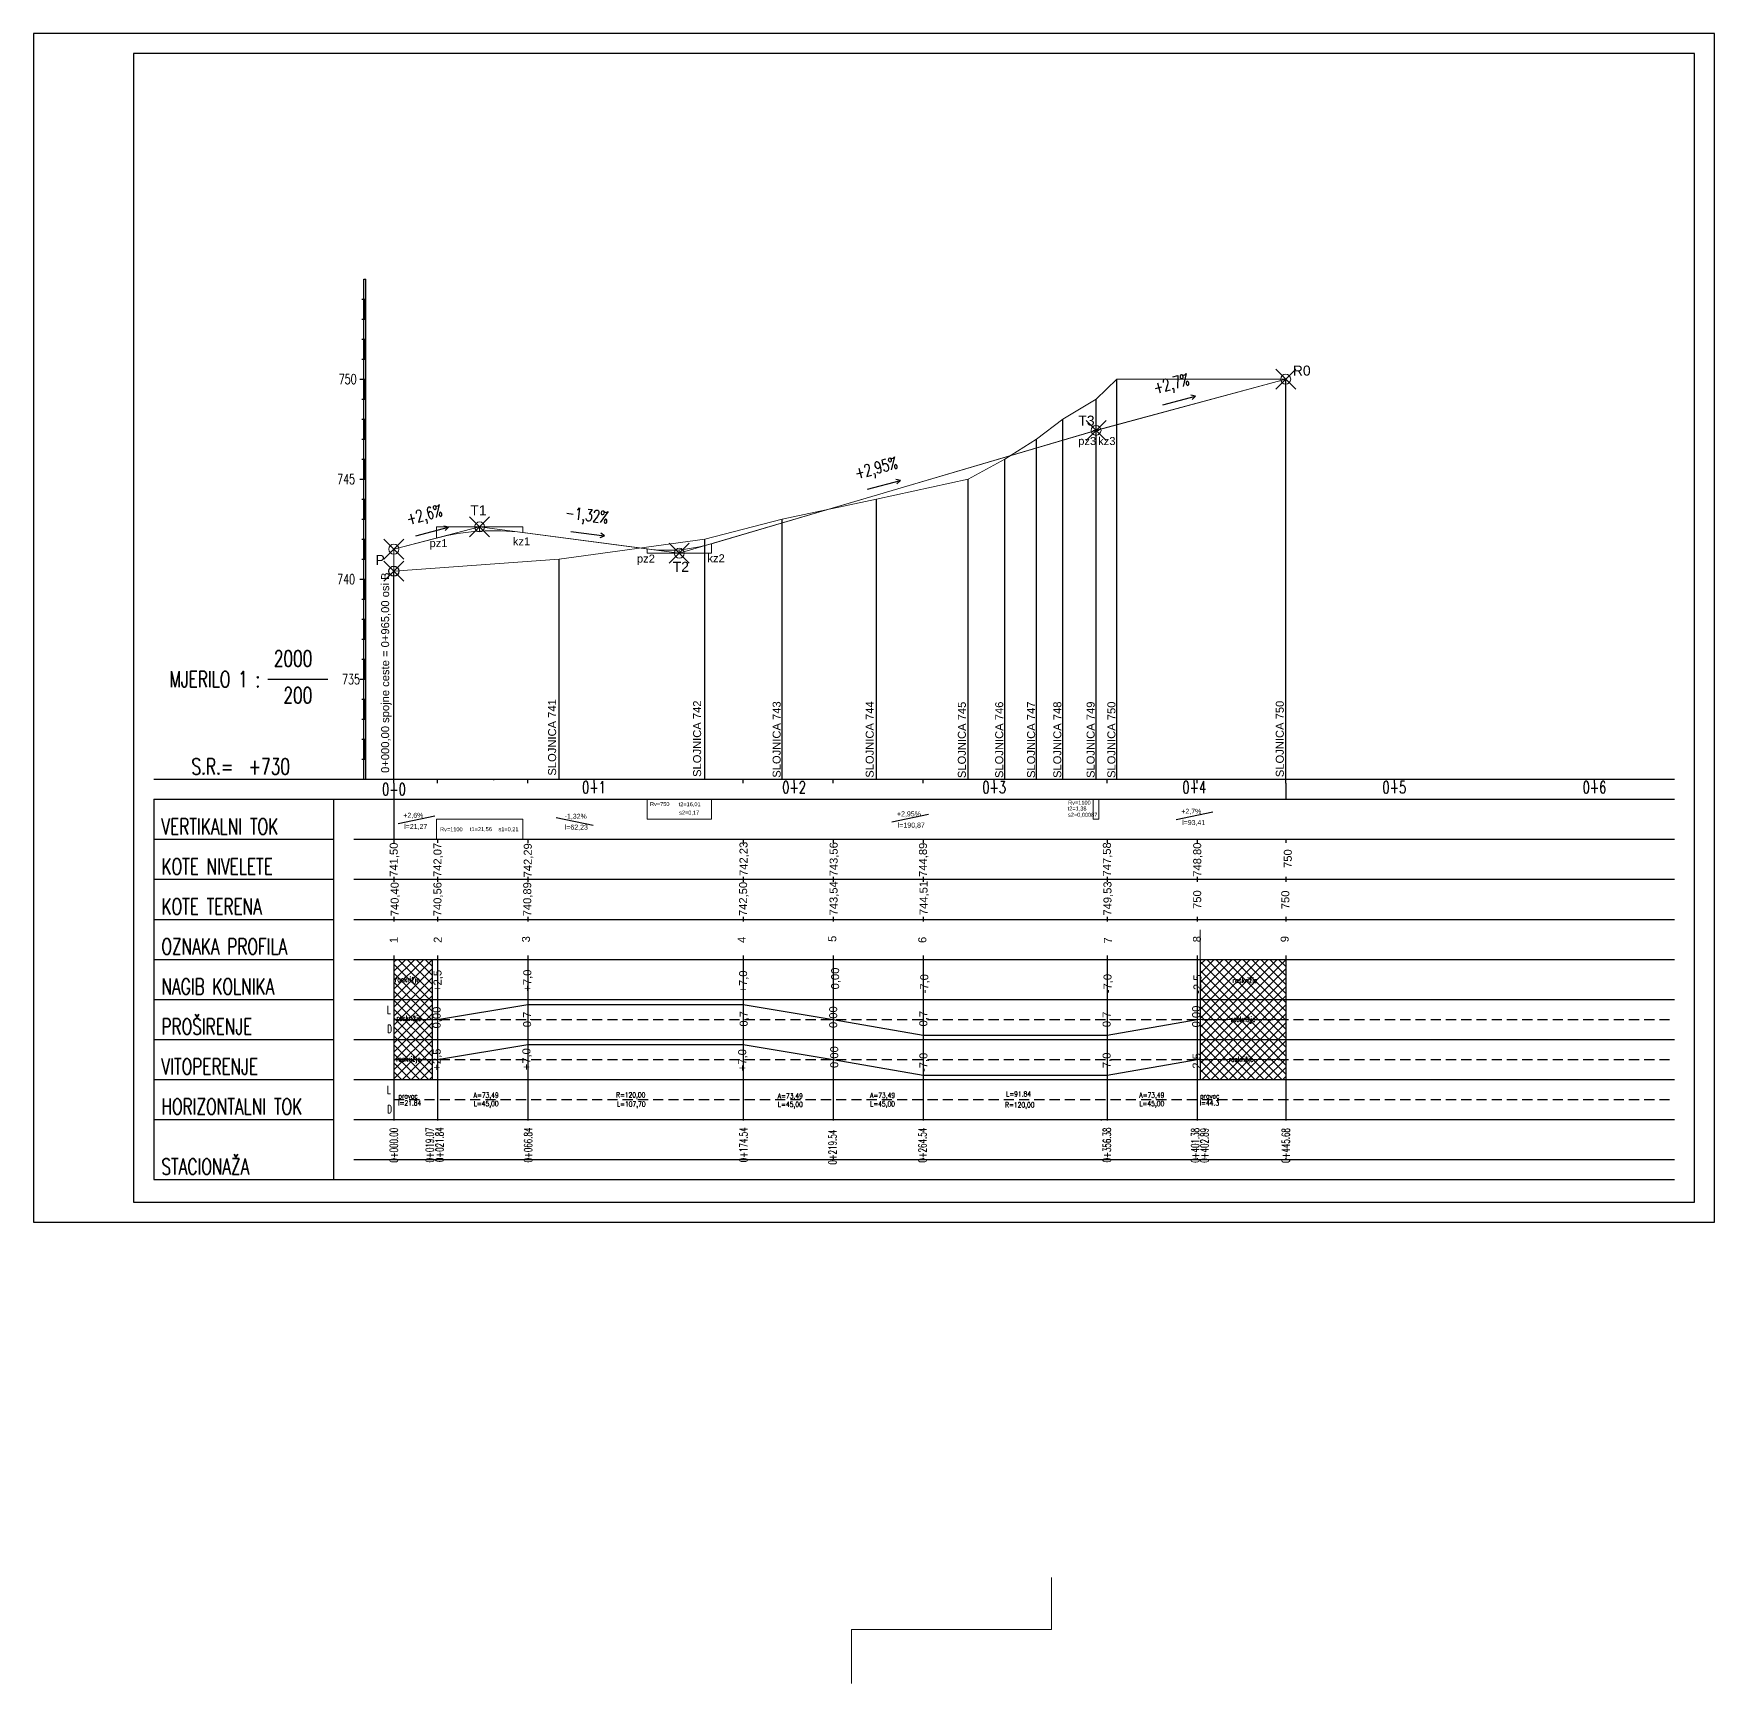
# Model space of a CAD drawing. Header units: millimetres. Extents: x 4540 to 10296, y 4496 to 8723.
# Drawn here: x 5812 to 6652, y 4496 to 5321 of the extents above; entities that cross this region are included whole.
import ezdxf
from ezdxf.enums import TextEntityAlignment as Align

# ---------------------------------------------------------------- set-up
doc = ezdxf.new("R2010")
doc.units = ezdxf.units.MM
doc.header["$PDMODE"] = 35
doc.header["$PDSIZE"] = 5
doc.linetypes.add('DASHED', pattern=[19.05, 12.7, -6.35])
for name, color, linetype in [('KOTA NIVELETE', 160, 'Continuous'), ('predložak-UZDUŽNI', 7, 'Continuous'), ('rub kolnika', 7, 'Continuous'), ('tabelarni dio', 182, 'Continuous'), ('tangentni poligon vertikalni', 1, 'Continuous')]:
    doc.layers.add(name, color=color, linetype=linetype)
doc.layers.add('kota terena', color=2, linetype='Continuous', lineweight=25)
doc.styles.add('OPIS2MM', font='romans.shx', dxfattribs={"width": 0.65, "height": 2})
doc.styles.add('OPIS4MM', font='romans.shx', dxfattribs={"width": 0.7, "height": 4})
doc.styles.get("Standard").update_dxf_attribs({"font": 'arial.ttf'})

msp = doc.modelspace()

# ---------------------------------------------------------------- hatches: boundary and pattern name
at = {"layer": 'predložak-UZDUŽNI'}
for points in [[(5978.55583, 5187.96131), (5977.55583, 5187.96131), (5977.55583, 5177.96131), (5978.55583, 5177.96131)], [(5978.55583, 5167.96131), (5977.55583, 5167.96131), (5977.55583, 5157.96131), (5978.55583, 5157.96131)], [(5978.55583, 5147.96131), (5977.55583, 5147.96131), (5977.55583, 5137.96131), (5978.55583, 5137.96131)], [(5978.55583, 5127.96131), (5977.55583, 5127.96131), (5977.55583, 5117.96131), (5978.55583, 5117.96131)], [(5978.55583, 5107.96131), (5977.55583, 5107.96131), (5977.55583, 5097.96131), (5978.55583, 5097.96131)], [(5978.55583, 5087.96131), (5977.55583, 5087.96131), (5977.55583, 5077.96131), (5978.55583, 5077.96131)], [(5978.55583, 5067.96131), (5977.55583, 5067.96131), (5977.55583, 5057.96131), (5978.55583, 5057.96131)], [(5978.55583, 5047.96131), (5977.55583, 5047.96131), (5977.55583, 5037.96131), (5978.55583, 5037.96131)], [(5978.55583, 5027.96131), (5977.55583, 5027.96131), (5977.55583, 5017.96131), (5978.55583, 5017.96131)], [(5978.55583, 5007.96131), (5977.55583, 5007.96131), (5977.55583, 4997.96131), (5978.55583, 4997.96131)], [(5978.55583, 4987.96131), (5977.55583, 4987.96131), (5977.55583, 4977.96131), (5978.55583, 4977.96131)], [(5978.55583, 4967.96131), (5977.55583, 4967.96131), (5977.55583, 4957.96131), (5978.55583, 4957.96131)]]:
    msp.add_hatch(color=256, dxfattribs=at).paths.add_polyline_path(points)
at = {"layer": 'predložak-UZDUŽNI', "lineweight": 18}
h = msp.add_hatch(dxfattribs=at)
h.set_pattern_fill('ANSI37', color=2)
h.paths.add_polyline_path([(6011.62583, 4857.96131), (5992.55583, 4857.96131), (5992.55583, 4837.96131), (6011.62583, 4837.96131)])
h.paths.add_polyline_path([(6011.62583, 4837.96131), (5992.55583, 4837.96131), (5992.55583, 4827.96131), (6011.62583, 4827.96131)])
h.paths.add_polyline_path([(6011.62583, 4827.96131), (5992.55583, 4827.96131), (5992.55583, 4817.96131), (6011.62583, 4817.96131)])
h.paths.add_polyline_path([(6011.62583, 4817.96131), (5992.55583, 4817.96131), (5992.55583, 4807.96131), (6011.62583, 4807.96131)])
h.paths.add_polyline_path([(6011.62583, 4807.96131), (5992.55583, 4807.96131), (5992.55583, 4797.96131), (6011.62583, 4797.96131)])
h.paths.add_polyline_path([(5992.53465, 4845.0296), (6004.85965, 4845.0296), (6004.85965, 4850.1296), (5992.53465, 4850.1296)], flags=9)
h.paths.add_polyline_path([(5993.30529, 4825.68682), (6005.63029, 4825.68682), (6005.63029, 4830.78682), (5993.30529, 4830.78682)], flags=9)
h.paths.add_polyline_path([(5993.06393, 4805.3115), (6005.38893, 4805.3115), (6005.38893, 4810.4115), (5993.06393, 4810.4115)], flags=9)
h = msp.add_hatch(dxfattribs=at)
h.set_pattern_fill('ANSI37', color=2)
h.paths.add_polyline_path([(6438.23583, 4857.96131), (6395.44583, 4857.96131), (6395.44583, 4837.96131), (6438.23583, 4837.96131)])
h.paths.add_polyline_path([(6438.23583, 4837.96131), (6395.44583, 4837.96131), (6395.44583, 4827.96131), (6438.23583, 4827.96131)])
h.paths.add_polyline_path([(6438.23583, 4827.96131), (6395.44583, 4827.96131), (6395.44583, 4817.96131), (6438.23583, 4817.96131)])
h.paths.add_polyline_path([(6438.23583, 4817.96131), (6395.44583, 4817.96131), (6395.44583, 4807.96131), (6438.23583, 4807.96131)])
h.paths.add_polyline_path([(6438.23583, 4807.96131), (6395.44583, 4807.96131), (6395.44583, 4797.96131), (6438.23583, 4797.96131)])
h.paths.add_polyline_path([(6398.3449, 4839.57806), (6398.3449, 4851.20698), (6390.10206, 4851.20698), (6390.10206, 4839.57806)], flags=9)
h.paths.add_polyline_path([(6411.13904, 4844.65739), (6423.46404, 4844.65739), (6423.46404, 4849.75739), (6411.13904, 4849.75739)], flags=24)
h.paths.add_polyline_path([(6397.6686, 4822.73733), (6397.6686, 4835.61318), (6389.42576, 4835.61318), (6389.42576, 4822.73733)], flags=9)
h.paths.add_polyline_path([(6410.23081, 4825.19049), (6422.55581, 4825.19049), (6422.55581, 4830.29049), (6410.23081, 4830.29049)], flags=9)
h.paths.add_polyline_path([(6397.90647, 4800.28525), (6397.90647, 4811.91417), (6389.66363, 4811.91417), (6389.66363, 4800.28525)], flags=9)
h.paths.add_polyline_path([(6409.19158, 4805.16193), (6421.51658, 4805.16193), (6421.51658, 4810.26193), (6409.19158, 4810.26193)], flags=9)

# ---------------------------------------------------------------- linework, layer by layer
at = {"layer": 'KOTA NIVELETE', "lineweight": 18}
for p, q in [((6344.82583, 5122.74061), (6438.23583, 5147.96131)), ((6151.1935, 5065.67495), (6342.06583, 5121.96106)), ((6035.3858, 5074.0971), (6035.3858, 5071.9971)), ((5992.55583, 5062.96131), (6013.8258, 5068.4915)), ((6056.9458, 5071.25766), (6119.1735, 5063.06229)), ((5992.55583, 5051.96131), (5992.55583, 5062.96131)), ((6321.24455, 4523.08965), (6321.24455, 4549.08965)), ((6221.24455, 4523.08965), (6321.24455, 4523.08965)), ((6221.24455, 4523.08965), (6221.24455, 4496.08965))]:
    msp.add_line(p, q, dxfattribs=at)
at = {"layer": 'KOTA NIVELETE'}
for p, q in [((6376.76579, 5135.12479), (6393.19688, 5139.3957)), ((6229.23936, 5092.98817), (6245.67045, 5097.25908)), ((6003.45802, 5069.64913), (6019.88911, 5073.92004)), ((6081.03011, 5071.86522), (6097.86078, 5069.64033))]:
    msp.add_line(p, q, dxfattribs=at)
for points in [[(6391.43104, 5137.75643), (6393.19688, 5139.3957), (6390.8563, 5139.96759)], [(6243.90462, 5095.61981), (6245.67045, 5097.25908), (6243.32987, 5097.83098)], [(6018.12327, 5072.28077), (6019.88911, 5073.92004), (6017.54853, 5074.49193)], [(6095.60793, 5068.78588), (6097.86078, 5069.64033), (6095.90734, 5071.05081)]]:
    msp.add_lwpolyline(points, dxfattribs=at)
at = {"layer": 'KOTA NIVELETE', "lineweight": 18}
for centre, radius, start, end in [((6377.717, 5001.01311), 126.09288, 105.12042603, 106.42364419), ((6042.3711, 4960.98491), 111.23175, 82.47087829, 104.87013345), ((6129.11482, 5138.74463), 76.33247, 262.51670574, 286.81267732)]:
    msp.add_arc(centre, radius, start, end, dxfattribs=at)
for p in [(6343.44583, 5122.36801), (6035.3858, 5074.0971), (5992.55583, 5062.96131), (6135.1835, 5060.95378)]:
    msp.add_point(p, dxfattribs=at)
at = {"layer": 'kota terena'}
for p, q in [((6353.82583, 4947.96131), (6353.82583, 5147.96131)), ((6438.23583, 4945.96131), (6438.23583, 5147.96131)), ((6343.44583, 4947.96131), (6343.44583, 5137.96131)), ((6326.79583, 4947.96131), (6326.79583, 5127.96131)), ((6313.73583, 4947.96131), (6313.73583, 5117.96131)), ((6297.82583, 4947.96131), (6297.82583, 5107.96131)), ((6279.58583, 4947.96131), (6279.58583, 5097.96131)), ((6233.72583, 4947.96131), (6233.72583, 5087.96131)), ((6186.64583, 4947.96131), (6186.64583, 5077.96131)), ((6147.88583, 4947.96131), (6147.88583, 5067.96131)), ((6075.08583, 4947.96131), (6075.08583, 5057.96131)), ((5992.55583, 4947.96131), (5992.55583, 5051.96131))]:
    msp.add_line(p, q, dxfattribs=at)
at = {"layer": 'kota terena', "lineweight": 18}
msp.add_lwpolyline([(5992.55583, 5051.96131), (6075.08583, 5057.96131), (6147.88583, 5067.96131), (6186.64583, 5077.96131), (6233.72583, 5087.96131), (6279.58583, 5097.96131), (6297.82583, 5107.96131), (6313.73583, 5117.96131), (6326.79583, 5127.96131), (6343.44583, 5137.96131), (6353.82583, 5147.96131), (6438.23583, 5147.96131)], dxfattribs=at)
msp.add_point((6438.23583, 5147.96131), dxfattribs=at)
at = {"layer": 'kota terena'}
msp.add_point((5992.55583, 5051.96131), dxfattribs=at)
at = {"layer": 'predložak-UZDUŽNI'}
for p, q in [((5977.55583, 4947.96131), (5977.55583, 5197.96131)), ((5977.55583, 5197.96131), (5978.55583, 5197.96131)), ((5978.55583, 4947.96131), (5978.55583, 5197.96131)), ((5976.55583, 5187.96131), (5978.55583, 5187.96131)), ((5976.55583, 5177.96131), (5978.55583, 5177.96131)), ((5976.55583, 5167.96131), (5978.55583, 5167.96131)), ((5976.55583, 5157.96131), (5978.55583, 5157.96131)), ((5975.55583, 5147.96131), (5978.55583, 5147.96131)), ((5976.55583, 5137.96131), (5978.55583, 5137.96131)), ((5976.55583, 5127.96131), (5978.55583, 5127.96131)), ((5976.55583, 5117.96131), (5978.55583, 5117.96131)), ((5976.55583, 5107.96131), (5978.55583, 5107.96131)), ((5975.55583, 5097.96131), (5978.55583, 5097.96131)), ((5976.55583, 5087.96131), (5978.55583, 5087.96131)), ((5976.55583, 5077.96131), (5978.55583, 5077.96131)), ((5976.55583, 5067.96131), (5978.55583, 5067.96131)), ((5976.55583, 5057.96131), (5978.55583, 5057.96131)), ((5975.55583, 5047.96131), (5978.55583, 5047.96131)), ((5976.55583, 5037.96131), (5978.55583, 5037.96131)), ((5976.55583, 5027.96131), (5978.55583, 5027.96131)), ((5976.55583, 5017.96131), (5978.55583, 5017.96131)), ((5976.55583, 5007.96131), (5978.55583, 5007.96131)), ((5929.55583, 4997.96131), (5959.55583, 4997.96131)), ((5975.55583, 4997.96131), (5978.55583, 4997.96131)), ((5976.55583, 4987.96131), (5978.55583, 4987.96131)), ((5976.55583, 4977.96131), (5978.55583, 4977.96131)), ((5976.55583, 4967.96131), (5978.55583, 4967.96131)), ((5976.55583, 4957.96131), (5978.55583, 4957.96131)), ((5872.55583, 4947.96131), (6632.55583, 4947.96131)), ((5992.55583, 4945.96131), (5992.55583, 4947.96131)), ((6014.39583, 4945.96131), (6014.39583, 4947.96131)), ((6042.55583, 4947.46131), (6042.55583, 4947.96131)), ((6059.39583, 4945.96131), (6059.39583, 4947.96131)), ((6092.55583, 4947.46131), (6092.55583, 4947.96131)), ((6092.55583, 4945.96131), (6092.55583, 4947.96131)), ((6167.09583, 4945.96131), (6167.09583, 4947.96131)), ((6192.55583, 4945.96131), (6192.55583, 4947.96131)), ((6212.09583, 4945.96131), (6212.09583, 4947.96131)), ((6257.09583, 4945.96131), (6257.09583, 4947.96131)), ((6292.55583, 4945.96131), (6292.55583, 4947.96131)), ((6348.93583, 4945.96131), (6348.93583, 4947.96131)), ((6392.55583, 4945.96131), (6392.55583, 4947.96131)), ((6393.93583, 4945.96131), (6393.93583, 4947.96131)), ((6438.23583, 4945.96131), (6438.23583, 4947.96131)), ((6492.55583, 4945.96131), (6492.55583, 4947.96131)), ((6592.55583, 4945.96131), (6592.55583, 4947.96131)), ((5872.55583, 4937.96131), (6632.55583, 4937.96131)), ((5872.55583, 4937.96131), (5872.55583, 4747.96131)), ((5962.55583, 4747.96131), (5962.55583, 4937.96131)), ((6401.88505, 4931.59104), (6383.50228, 4927.75839)), ((6013.07898, 4929.60424), (5994.69621, 4925.77159)), ((6092.04735, 4924.80466), (6073.66458, 4928.76868)), ((6259.80002, 4930.31668), (6241.41725, 4926.48403)), ((5872.55583, 4917.96131), (5962.55583, 4917.96131)), ((5972.55583, 4917.96131), (6632.55583, 4917.96131)), ((6014.39583, 4917.96131), (6014.39583, 4916.24491)), ((6059.39583, 4917.96131), (6059.39583, 4916.24491)), ((6167.09583, 4917.96131), (6167.09583, 4916.24491)), ((6212.09583, 4917.96131), (6212.09583, 4916.24491)), ((6257.09583, 4917.96131), (6257.09583, 4916.24491)), ((6348.93583, 4917.96131), (6348.93583, 4916.24491)), ((6393.93583, 4917.96131), (6393.93583, 4916.24491)), ((6438.23583, 4917.96131), (6438.23583, 4916.24491)), ((5872.55583, 4897.96131), (5962.55583, 4897.96131)), ((5972.55583, 4897.96131), (6632.55583, 4897.96131)), ((5992.55583, 4899.16853), (5992.55583, 4896.77521)), ((6014.39583, 4899.16853), (6014.39583, 4896.77521)), ((6059.39583, 4899.16853), (6059.39583, 4896.77521)), ((6167.09583, 4899.16853), (6167.09583, 4896.77521)), ((6212.09583, 4899.16853), (6212.09583, 4896.77521)), ((6257.09583, 4899.16853), (6257.09583, 4896.77521)), ((6348.93583, 4899.16853), (6348.93583, 4896.77521)), ((6393.93583, 4899.16853), (6393.93583, 4896.77521)), ((6438.23583, 4899.16853), (6438.23583, 4896.77521)), ((5872.55583, 4877.96131), (5962.55583, 4877.96131)), ((5972.55583, 4877.96131), (6632.55583, 4877.96131)), ((5992.55583, 4879.20441), (5992.55583, 4876.81108)), ((6014.39583, 4879.20441), (6014.39583, 4876.81108)), ((6059.39583, 4879.20441), (6059.39583, 4876.81108)), ((6167.09583, 4879.20441), (6167.09583, 4876.81108)), ((6212.09583, 4879.20441), (6212.09583, 4876.81108)), ((6257.09583, 4879.20441), (6257.09583, 4876.81108)), ((6348.93583, 4879.20441), (6348.93583, 4876.81108)), ((6393.93583, 4879.20441), (6393.93583, 4876.81108)), ((6438.23583, 4879.20441), (6438.23583, 4876.81108)), ((5872.55583, 4857.96131), (5962.55583, 4857.96131)), ((5972.55583, 4857.96131), (6632.55583, 4857.96131)), ((5992.55583, 4859.88323), (5992.55583, 4777.96131)), ((5992.55583, 4859.37844), (5992.55583, 4777.45652)), ((6011.62583, 4857.96131), (6011.62583, 4797.96131)), ((6014.39583, 4859.88323), (6014.39583, 4777.96131)), ((6014.39583, 4859.37844), (6014.39583, 4777.45652)), ((6059.39583, 4859.88323), (6059.39583, 4777.96131)), ((6059.39583, 4859.37844), (6059.39583, 4777.45652)), ((6167.09583, 4859.88323), (6167.09583, 4777.96131)), ((6167.09583, 4859.37844), (6167.09583, 4777.45652)), ((6212.09583, 4859.88323), (6212.09583, 4777.96131)), ((6212.09583, 4859.37844), (6212.09583, 4777.45652)), ((6257.09583, 4859.88323), (6257.09583, 4777.96131)), ((6257.09583, 4859.37844), (6257.09583, 4777.45652)), ((6348.93583, 4859.88323), (6348.93583, 4777.96131)), ((6348.93583, 4859.37844), (6348.93583, 4777.45652)), ((6393.93583, 4859.88323), (6393.93583, 4777.96131)), ((6393.93583, 4859.37844), (6393.93583, 4777.45652)), ((6395.44583, 4857.96131), (6395.44583, 4797.96131)), ((6438.23583, 4859.88323), (6438.23583, 4777.96131)), ((6438.23583, 4859.37844), (6438.23583, 4777.45652)), ((5872.55583, 4837.96131), (5962.55583, 4837.96131)), ((5972.55583, 4837.96131), (6632.55583, 4837.96131)), ((5872.55583, 4817.96131), (5962.55583, 4817.96131)), ((5972.55583, 4817.96131), (6632.55583, 4817.96131)), ((5872.55583, 4797.96131), (5962.55583, 4797.96131)), ((5972.55583, 4797.96131), (6632.55583, 4797.96131)), ((5872.55583, 4777.96131), (5962.55583, 4777.96131)), ((5972.55583, 4777.96131), (6632.55583, 4777.96131)), ((6346.04583, 4777.96131), (6346.04583, 4777.45652)), ((5972.55583, 4757.96131), (6632.55583, 4757.96131)), ((5992.55583, 4758.5695), (5992.55583, 4757.96131)), ((6014.39583, 4758.5695), (6014.39583, 4757.96131)), ((6059.39583, 4758.5695), (6059.39583, 4757.96131)), ((6167.09583, 4758.5695), (6167.09583, 4757.96131)), ((6212.09583, 4758.5695), (6212.09583, 4757.96131)), ((6257.09583, 4758.5695), (6257.09583, 4757.96131)), ((6348.93583, 4758.5695), (6348.93583, 4757.96131)), ((6393.93583, 4758.5695), (6393.93583, 4757.96131)), ((6438.23583, 4758.5695), (6438.23583, 4757.96131)), ((5872.55583, 4747.96131), (6632.55583, 4747.96131)), ((5872.55583, 4747.96131), (5962.55583, 4747.96131))]:
    msp.add_line(p, q, dxfattribs=at)
at = {"layer": 'predložak-UZDUŽNI', "lineweight": 18}
for p, q in [((6119.1735, 4927.96131), (6119.1735, 4937.96131)), ((6151.1935, 4937.96131), (6151.1935, 4927.96131)), ((6342.06583, 4927.96131), (6342.06583, 4937.96131)), ((6344.82583, 4937.96131), (6344.82583, 4927.96131)), ((6013.8258, 4917.96131), (6013.8258, 4927.96131)), ((6013.8258, 4927.96131), (6056.9458, 4927.96131)), ((6056.9458, 4927.96131), (6056.9458, 4917.96131)), ((6151.1935, 4927.96131), (6119.1735, 4927.96131)), ((6344.82583, 4927.96131), (6342.06583, 4927.96131)), ((6393.93583, 4827.96131), (6438.23583, 4827.96131)), ((6393.93583, 4807.96131), (6438.23583, 4807.96131))]:
    msp.add_line(p, q, dxfattribs=at)
at = {"layer": 'predložak-UZDUŽNI', "linetype": 'DASHED', "ltscale": 0.4}
for p, q in [((5992.55583, 4827.96131), (6632.55583, 4827.96131)), ((5992.55583, 4807.96131), (6632.55583, 4807.96131)), ((5992.55583, 4787.96131), (6632.55583, 4787.96131))]:
    msp.add_line(p, q, dxfattribs=at)
at = {"layer": 'predložak-UZDUŽNI', "lineweight": 18}
msp.add_lwpolyline([(5992.55583, 4857.96131), (6395.44583, 4857.96131), (6395.44583, 4872.74614)], dxfattribs=at)
at = {"layer": 'predložak-UZDUŽNI'}
for points in [[(5992.55583, 4827.96131), (6014.39583, 4827.96131), (6059.39583, 4835.33905), (6167.09583, 4835.33905), (6212.09583, 4827.96131)], [(6212.09583, 4827.96131), (6257.09583, 4820.07541), (6348.93583, 4820.07541), (6393.93583, 4827.96131)], [(5992.55583, 4807.96131), (6014.39583, 4807.96131), (6059.39583, 4815.33905), (6167.09583, 4815.33905), (6212.09583, 4807.96131)], [(6212.09583, 4807.96131), (6257.09583, 4800.07541), (6348.93583, 4800.07541), (6393.93583, 4807.96131)]]:
    msp.add_lwpolyline(points, dxfattribs=at)
at = {"layer": 'rub kolnika', "lineweight": 18}
for q in [(6147.88583, 4947.96131), (6279.58583, 4947.96131), (6297.82583, 4947.96131), (6233.72583, 4947.96131), (6343.44583, 4947.96131), (6326.79583, 4947.96131), (6438.23583, 4947.96131)]:
    msp.add_line((5992.55583, 4947.96131), q, dxfattribs=at)
at = {"layer": 'rub kolnika'}
for p, q in [((5992.55583, 4945.96131), (5992.55583, 4916.24491)), ((6438.23583, 4945.96131), (6438.23583, 4937.96131))]:
    msp.add_line(p, q, dxfattribs=at)
at = {"layer": 'rub kolnika', "lineweight": 18}
msp.add_lwpolyline([(5992.55583, 4947.96131), (6075.08583, 4947.96131)], dxfattribs=at)
at = {"layer": 'tabelarni dio'}
for p, q in [((6652.48139, 5320.65223), (5812.48139, 5320.65223)), ((5812.48139, 5320.65223), (5812.48139, 4726.65223)), ((6652.48139, 4726.65223), (6652.48139, 5320.65223)), ((6642.48139, 5310.65223), (5862.48139, 5310.65223)), ((5862.48139, 5310.65223), (5862.48139, 4736.65223)), ((6642.48139, 4736.65223), (6642.48139, 5310.65223)), ((5862.48139, 4736.65223), (6642.48139, 4736.65223)), ((5812.48139, 4726.65223), (6652.48139, 4726.65223))]:
    msp.add_line(p, q, dxfattribs=at)
at = {"layer": 'tangentni poligon vertikalni', "lineweight": 18}
for p, q in [((6343.44583, 5122.36801), (6438.23583, 5147.96131)), ((6343.44583, 5122.36801), (6135.1835, 5060.95378)), ((6343.44583, 5122.36801), (6342.06583, 5122.36801)), ((6342.06583, 5122.36801), (6342.06583, 5121.96106)), ((6343.44583, 5122.36801), (6344.82583, 5122.36801)), ((6343.44583, 5122.36801), (6343.44583, 5122.35931)), ((6344.82583, 5122.36801), (6344.82583, 5122.74061)), ((6035.3858, 5074.0971), (5992.55583, 5062.96131)), ((6035.3858, 5074.0971), (6013.8258, 5074.0971)), ((6013.8258, 5074.0971), (6013.8258, 5068.4915)), ((6035.3858, 5074.0971), (6135.1835, 5060.95378)), ((6035.3858, 5074.0971), (6056.9458, 5074.0971)), ((6056.9458, 5074.0971), (6056.9458, 5071.25766)), ((6151.1935, 5060.95378), (6151.1935, 5065.67495)), ((6119.1735, 5060.95378), (6119.1735, 5063.06229)), ((6135.1835, 5060.95378), (6119.1735, 5060.95378)), ((6135.1835, 5060.95378), (6135.1835, 5062.65378)), ((6135.1835, 5060.95378), (6151.1935, 5060.95378))]:
    msp.add_line(p, q, dxfattribs=at)

# ---------------------------------------------------------------- texts
at = {"layer": 'KOTA NIVELETE', "linetype": 'Continuous', "style": 'OPIS4MM', "width": 0.7}
for s, rotation, p in [('+2,7%%%', 14.97337039, (6380.32595, 5148.66794)), ('+2,95%%%', 14.97337039, (6232.79952, 5106.53132)), ('+2,6%%%', 14.97337039, (6007.01818, 5083.19228)), ('-1,32%%%', 352.87257225, (6089.42411, 5083.0738))]:
    msp.add_text(s, height=6, rotation=rotation, dxfattribs=at).set_placement(p, align=Align.TOP_CENTER)
at = {"layer": 'KOTA NIVELETE', "lineweight": 18, "char_height": 5, "attachment_point": 1}
for s, insert in [('{\\fArial|b0|i0|c238|p34;T3}', (6334.57397, 5129.72475)), ('{\\fArial|b0|i0|c238|p34;T1}', (6030.69472, 5084.8821)), ('{\\fArial|b0|i0|c238|p34;T2}', (6131.84705, 5056.64693))]:
    msp.add_mtext_dynamic_manual_height_columns(s, width=11.3625975, gutter_width=12.5, heights=[0], dxfattribs=dict(at, insert=insert))
at = {"layer": 'kota terena', "lineweight": 18, "char_height": 5, "attachment_point": 1}
for s, heights, insert in [('{\\fArial|b0|i0|c238|p34;R0}', [5.10573], (6441.79122, 5154.73092)), ('{\\fArial|b0|i0|c238|p34;P}', [0], (5983.31249, 5060.09861))]:
    msp.add_mtext_dynamic_manual_height_columns(s, width=15.8900909, gutter_width=12.5, heights=heights, dxfattribs=dict(at, insert=insert))
at = {"layer": 'kota terena', "char_height": 4, "attachment_point": 1, "rotation": 90}
for s, insert in [('{\\fArial|b0|i0|c238|p34;0+000,00 spojne ceste = 0+965,00 osi B}', (5986.1671, 4951.13952)), ('{\\fArial|b0|i0|c238|p34;SLOJNICA 741}', (6069.60687, 4949.80662)), ('{\\fArial|b0|i0|c238|p34;SLOJNICA 742}', (6142.07996, 4949.14774)), ('{\\fArial|b0|i0|c238|p34;SLOJNICA 743}', (6181.82139, 4948.7383)), ('{\\fArial|b0|i0|c238|p34;SLOJNICA 744}', (6228.34043, 4948.73575)), ('{\\fArial|b0|i0|c238|p34;SLOJNICA 745}', (6274.38125, 4948.55187)), ('{\\fArial|b0|i0|c238|p34;SLOJNICA 746}', (6293.05945, 4948.59207)), ('{\\fArial|b0|i0|c238|p34;SLOJNICA 747}', (6309.00053, 4948.62469)), ('{\\fArial|b0|i0|c238|p34;SLOJNICA 748}', (6322.09768, 4948.62367)), ('{\\fArial|b0|i0|c238|p34;SLOJNICA 749}', (6338.74768, 4948.62367)), ('{\\fArial|b0|i0|c238|p34;SLOJNICA 750}', (6349.12768, 4948.62367)), ('{\\fArial|b0|i0|c238|p34;SLOJNICA 750}', (6433.28314, 4949.02509))]:
    msp.add_mtext_dynamic_manual_height_columns(s, width=120.5797678, gutter_width=12.5, heights=[0], dxfattribs=dict(at, insert=insert))
at = {"layer": 'predložak-UZDUŽNI', "style": 'OPIS4MM', "width": 0.7}
for s, height, p in [('750', 5, (5973.94959, 5147.96131)), ('745 ', 5, (5975.55583, 5097.96131)), ('740 ', 5, (5975.55583, 5047.96131)), (' MJERILO 1 : ', 8, (5929.55583, 4997.96131)), ('735', 5, (5975.55583, 4997.96131))]:
    msp.add_text(s, height=height, dxfattribs=at).set_placement(p, align=Align.MIDDLE_RIGHT)
msp.add_text('2000', height=8, dxfattribs=at).set_placement((5951.74011, 5001.96131), align=Align.BOTTOM_RIGHT)
msp.add_text('200', height=8, dxfattribs=at).set_placement((5951.74011, 4993.96131), align=Align.TOP_RIGHT)
for s, p in [(' S.R.=  +730', (5887.55583, 4947.96131)), (' VERTIKALNI TOK', (5872.55583, 4917.96131)), (' KOTE NIVELETE', (5872.55583, 4897.96131)), (' KOTE TERENA', (5872.55583, 4877.96131)), (' OZNAKA PROFILA', (5872.55583, 4857.96131)), (' NAGIB KOLNIKA', (5872.55583, 4837.96131)), (' PROŠIRENJE', (5872.55583, 4817.96131)), (' VITOPERENJE', (5872.55583, 4797.96131)), (' HORIZONTALNI TOK', (5872.55583, 4777.96131)), (' STACIONAŽA', (5872.55583, 4747.96131))]:
    msp.add_text(s, height=8, dxfattribs=at).set_placement(p, align=Align.BOTTOM_LEFT)
for s, p in [('0+0', (5992.55583, 4945.96131)), ('0+1', (6092.55583, 4946.96131)), ('0+2', (6192.55583, 4946.96131)), ('0+3', (6292.55583, 4946.96131)), ('0+4', (6392.55583, 4946.96131)), ('0+5', (6492.55583, 4946.96131)), ('0+6', (6592.55583, 4946.96131))]:
    msp.add_text(s, height=6, dxfattribs=at).set_placement(p, align=Align.TOP_CENTER)
at = {"layer": 'predložak-UZDUŽNI', "linetype": 'Continuous', "style": 'OPIS4MM', "width": 0.7}
for s, p in [('raskrižje', (5993.04465, 4845.8796)), ('raskrižje', (6411.64904, 4845.50739)), ('raskrižje', (5993.81529, 4826.53682)), ('raskrižje', (6410.74081, 4826.04049)), ('raskrižje', (5993.57393, 4806.1615)), ('raskrižje', (6409.70158, 4806.01193)), ('pravac', (5994.78133, 4787.602)), ('A=73,49', (6032.37583, 4788.04117)), ('R=120,00', (6103.55345, 4788.17156)), ('A=73,49', (6184.39765, 4787.65531)), ('A=73,49', (6230.48191, 4787.92195)), ('L=91.84', (6298.51914, 4788.62226)), ('A=73,49', (6365.05365, 4788.05911)), ('pravac', (6395.39479, 4787.6074)), ('l=21.84', (5994.62653, 4784.156)), ('L=45,00', (6032.4255, 4783.81057)), ('L=107,70', (6104.0172, 4783.58335)), ('L=45,00', (6184.44732, 4783.42472)), ('L=45,00', (6230.53158, 4783.69136)), ('R=120,00', (6297.98523, 4783.20018)), ('L=45,00', (6365.10332, 4783.82852)), ('l=44.3', (6395.23999, 4784.1614))]:
    msp.add_text(s, height=2.55, dxfattribs=at).set_placement(p, align=Align.BOTTOM_LEFT)
at = {"layer": 'predložak-UZDUŽNI', "style": 'OPIS2MM', "width": 0.65}
for s, p in [('L', (5989.13771, 4832.81013)), ('D', (5989.23954, 4823.1703)), ('L', (5989.13771, 4792.71893)), ('D', (5989.23954, 4783.07911))]:
    msp.add_text(s, height=4, dxfattribs=at).set_placement(p, align=Align.MIDDLE_LEFT)
for s, p in [('   0+000.00', (5992.55583, 4750.54327)), ('   0+019.07', (6010.4603, 4750.68102)), ('   0+021.84', (6015.39165, 4750.79393)), ('   0+066.84', (6059.60995, 4750.66067)), ('   0+174.54', (6167.26492, 4750.71751)), ('   0+219.54', (6211.78987, 4749.5629)), ('   0+264.54', (6256.68998, 4750.55897)), ('   0+356.38', (6348.92586, 4750.68707)), ('   0+401.38', (6393.03696, 4750.51254)), ('   0+402.89', (6397.60762, 4750.5177)), ('   0+445.68', (6438.23762, 4750.40665))]:
    msp.add_text(s, height=4, rotation=90, dxfattribs=at).set_placement(p, align=Align.MIDDLE_LEFT)
at = {"layer": 'predložak-UZDUŽNI', "attachment_point": 1}
for s, width, insert, char_height in [('+{\\fArial|b0|i0|c238|p34;2,6}%', 7.2540223, (5997.26513, 4931.20925), 2.5), ('{\\fArial|b0|i0|c238|p34;Rv=750}', 8.6882359, (6120.55064, 4936.57529), 2), ('{\\fArial|b0|i0|c238|p34;t2=16,01}', 14.2105072, (6134.87086, 4936.51666), 2), ('{\\fArial|b0|i0|c238|p34;s2=0,17}', 21.1316896, (6135.0875, 4932.27607), 2), ('+{\\fArial|b0|i0|c238|p34;2,95}%', 7.2540223, (6243.98616, 4931.9217), 2.5), ('{\\fArial|b0|i0|c238|p34;t2=1,38}', 14.2105072, (6329.28673, 4934.36357), 2), ('{\\fArial|b0|i0|c238|p34;s2=0,00087}', 21.1316896, (6329.43507, 4931.21494), 2), ('{\\fArial|b0|i0|c238|p34;Rv=1100}', 8.6882359, (6329.51292, 4937.28861), 2), ('+{\\fArial|b0|i0|c238|p34;2,7}%', 7.2540223, (6386.07119, 4933.19606), 2.5), ('l={\\fArial|b0|i0|c238|p34;21,27}', 8.1834953, (5997.67262, 4925.60484), 2.5), ('{\\fArial|b0|i0|c238|p34;Rv=1100}', 8.6882359, (6015.62389, 4923.95339), 2), ('{\\fArial|b0|i0|c238|p34;t1=21,56}', 14.2105072, (6030.56029, 4924.04253), 2), ('{\\fArial|b0|i0|c238|p34;s1=0,21}', 21.1316896, (6044.80817, 4924.00161), 2), ('{\\fArial|b0|i0|c238|p34;-1,32}%', 7.2540223, (6077.87361, 4930.72311), 2.5), ('l={\\fArial|b0|i0|c238|p34;62,23}', 8.1834953, (6077.93984, 4925.28346), 2.5), ('l={\\fArial|b0|i0|c238|p34;190,87}', 8.1834953, (6244.39366, 4926.31728), 2.5), ('l={\\fArial|b0|i0|c238|p34;93,41}', 8.1834953, (6386.47868, 4927.59164), 2.5)]:
    msp.add_mtext_dynamic_manual_height_columns(s, width=width, gutter_width=12.5, heights=[0], dxfattribs=dict(at, insert=insert, char_height=char_height))
at = {"layer": 'predložak-UZDUŽNI', "char_height": 4, "attachment_point": 1, "rotation": 90}
for s, insert in [('{\\fArial|b0|i0|c238|p34;741,50}', (5990.44374, 4899.24032)), ('{\\fArial|b0|i0|c238|p34;742,07}', (6012.32837, 4899.11448)), ('{\\fArial|b0|i0|c238|p34;742,29}', (6057.44092, 4898.91951)), ('{\\fArial|b0|i0|c238|p34;742,23}', (6165.26244, 4899.64595)), ('{\\fArial|b0|i0|c238|p34;743,56}', (6210.30682, 4899.42581)), ('{\\fArial|b0|i0|c238|p34;744,89}', (6254.95512, 4899.19301)), ('{\\fArial|b0|i0|c238|p34;747,58}', (6346.85692, 4899.37161)), ('{\\fArial|b0|i0|c238|p34;748,80}', (6392.0058, 4899.25165)), ('{\\fArial|b0|i0|c238|p34;750}', (6437.27272, 4903.65335)), ('{\\fArial|b0|i0|c238|p34;740,40}', (5990.92747, 4879.49978)), ('{\\fArial|b0|i0|c238|p34;740,56}', (6012.32166, 4879.50453)), ('{\\fArial|b0|i0|c238|p34;740,89}', (6057.17467, 4879.44667)), ('{\\fArial|b0|i0|c238|p34;742,50}', (6165.0558, 4879.60482)), ('{\\fArial|b0|i0|c238|p34;743,54}', (6210.25855, 4879.90285)), ('{\\fArial|b0|i0|c238|p34;744,51}', (6255.2226, 4880.06824)), ('{\\fArial|b0|i0|c238|p34;749,53}', (6347.16564, 4879.83074)), ('{\\fArial|b0|i0|c238|p34;750}', (6392.01003, 4883.15536)), ('{\\fArial|b0|i0|c238|p34;750}', (6436.03908, 4883.03534)), ('\\pxt2;{\\fArial|b0|i0|c238|p34;1}', (5990.50265, 4866.08827)), ('\\pxt2;{\\fArial|b0|i0|c238|p34;2}', (6012.4612, 4866.17165)), ('\\pxt2;{\\fArial|b0|i0|c238|p34;3}', (6056.54029, 4866.46109)), ('\\pxt2;{\\fArial|b0|i0|c238|p34;4}', (6164.41092, 4866.14595)), ('\\pxt2;{\\fArial|b0|i0|c238|p34;5}', (6209.63976, 4866.68359)), ('\\pxt2;{\\fArial|b0|i0|c238|p34;6}', (6254.62533, 4866.12061)), ('\\pxt2;{\\fArial|b0|i0|c238|p34;7}', (6347.3689, 4865.88481)), ('\\pxt2;{\\fArial|b0|i0|c238|p34;8}', (6391.88404, 4866.51626)), ('\\pxt2;{\\fArial|b0|i0|c238|p34;9}', (6435.6986, 4866.54198)), ('{\\fArial|b0|i0|c238|p34;+2,5}', (6012.33974, 4841.64902)), ('\\pxt2;{\\fArial|b0|i0|c238|p34;+7,0}', (6057.20184, 4841.82347)), ('{\\fArial|b0|i0|c238|p34;+7,0}', (6165.05453, 4841.37069)), ('{\\fArial|b0|i0|c238|p34;0,00}', (6211.04977, 4842.9659)), ('{\\fArial|b0|i0|c238|p34;-7,0}', (6255.60582, 4840.96405)), ('{\\fArial|b0|i0|c238|p34;-7,0}', (6347.18523, 4841.04264)), ('{\\fArial|b0|i0|c238|p34;-2,5}', (6392.14436, 4840.75542)), ('\\pxt2;{\\fArial|b0|i0|c238|p34;0,00}', (6011.88513, 4823.44034)), ('\\pxt2;{\\fArial|b0|i0|c238|p34;0,7}', (6057.11605, 4824.0281)), ('\\pxt2;{\\fArial|b0|i0|c238|p34;0,7}', (6165.33096, 4824.34231)), ('\\pxt2;{\\fArial|b0|i0|c238|p34;0,00}', (6210.08239, 4823.63509)), ('\\pxt2;{\\fArial|b0|i0|c238|p34;0,7}', (6255.14098, 4824.42611)), ('\\pxt2;{\\fArial|b0|i0|c238|p34;0,7}', (6346.73832, 4824.06108)), ('\\pxt2;{\\fArial|b0|i0|c238|p34;0,00}', (6391.46806, 4823.96926)), ('\\pxt2;{\\fArial|b0|i0|c238|p34;+7,0}', (6056.76342, 4802.53066)), ('{\\fArial|b0|i0|c238|p34;0,00}', (6210.61134, 4803.67309)), ('{\\fArial|b0|i0|c238|p34;+2,5}', (6011.90131, 4802.35621)), ('{\\fArial|b0|i0|c238|p34;+7,0}', (6164.6161, 4802.07788)), ('{\\fArial|b0|i0|c238|p34;-7,0}', (6255.16739, 4801.67124)), ('{\\fArial|b0|i0|c238|p34;-7,0}', (6346.7468, 4801.74983)), ('{\\fArial|b0|i0|c238|p34;-2,5}', (6391.70593, 4801.46261))]:
    msp.add_mtext_dynamic_manual_height_columns(s, width=16.724009, gutter_width=12.5, heights=[0], dxfattribs=dict(at, insert=insert))
at = {"layer": 'tangentni poligon vertikalni', "lineweight": 18, "char_height": 4, "attachment_point": 1}
for s, insert in [('{\\fArial|b0|i0|c238|p34;pz3}', (6334.52613, 5119.04644)), ('{\\fArial|b0|i0|c238|p34;kz3}', (6344.48214, 5119.03292)), ('{\\fArial|b0|i0|c238|p34;pz1}', (6010.33292, 5068.00258)), ('{\\fArial|b0|i0|c238|p34;kz1}', (6051.98389, 5068.88134)), ('{\\fArial|b0|i0|c238|p34;pz2}', (6113.98751, 5060.26404)), ('{\\fArial|b0|i0|c238|p34;kz2}', (6149.21478, 5060.43415))]:
    msp.add_mtext_dynamic_manual_height_columns(s, width=11.3625975, gutter_width=12.5, heights=[0], dxfattribs=dict(at, insert=insert))

doc.saveas('drawing.dxf')
